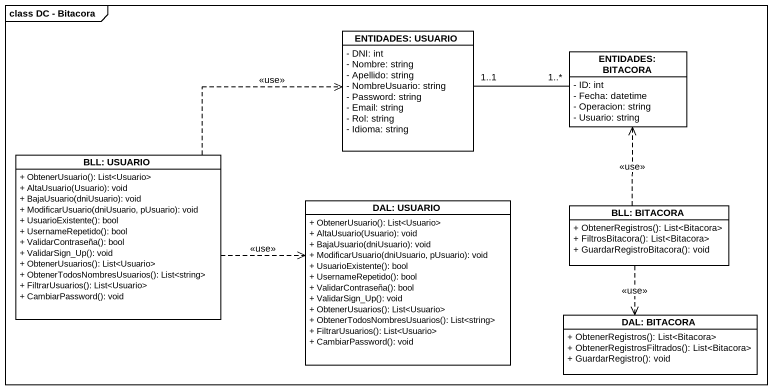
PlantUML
@startuml
mainframe class DC - Bitacora
hide circle
hide empty members
skinparam classAttributeIconSize 0
class "ENTIDADES: USUARIO" as ENTIDADES_USUARIO {
  - DNI: int
  - Nombre: string
  - Apellido: string
  - NombreUsuario: string
  - Password: string
  - Email: string
  - Rol: string
  - Idioma: string
}
class "ENTIDADES: BITACORA" as ENTIDADES_BITACORA {
  - ID: int
  - Fecha: datetime
  - Operacion: string
  - Usuario: string
}
class "BLL: USUARIO" as BLL_USUARIO {
  + ObtenerUsuario(): List<Usuario>
  + AltaUsuario(Usuario): void
  + BajaUsuario(dniUsuario): void
  + ModificarUsuario(dniUsuario, pUsuario): void
  + UsuarioExistente(): bool
  + UsernameRepetido(): bool
  + ValidarContraseña(): bool
  + ValidarSign_Up(): void
  + ObtenerUsuarios(): List<Usuario>
  + ObtenerTodosNombresUsuarios(): List<string>
  + FiltrarUsuarios(): List<Usuario>
  + CambiarPassword(): void
}
class "DAL: USUARIO" as DAL_USUARIO {
  + ObtenerUsuario(): List<Usuario>
  + AltaUsuario(Usuario): void
  + BajaUsuario(dniUsuario): void
  + ModificarUsuario(dniUsuario, pUsuario): void
  + UsuarioExistente(): bool
  + UsernameRepetido(): bool
  + ValidarContraseña(): bool
  + ValidarSign_Up(): void
  + ObtenerUsuarios(): List<Usuario>
  + ObtenerTodosNombresUsuarios(): List<string>
  + FiltrarUsuarios(): List<Usuario>
  + CambiarPassword(): void
}
class "BLL: BITACORA" as BLL_BITACORA {
  + ObtenerRegistros(): List<Bitacora>
  + FiltrosBitacora(): List<Bitacora>
  + GuardarRegistroBitacora(): void
}
class "DAL: BITACORA" as DAL_BITACORA {
  + ObtenerRegistros(): List<Bitacora>
  + ObtenerRegistrosFiltrados(): List<Bitacora>
  + GuardarRegistro(): void
}
ENTIDADES_BITACORA "1..*" -left- "1..1" ENTIDADES_USUARIO
BLL_USUARIO .right.> ENTIDADES_USUARIO : <<use>>
BLL_USUARIO .right.> DAL_USUARIO : <<use>>
BLL_BITACORA .up.> ENTIDADES_BITACORA : <<use>>
BLL_BITACORA ..> DAL_BITACORA : <<use>>
@enduml
